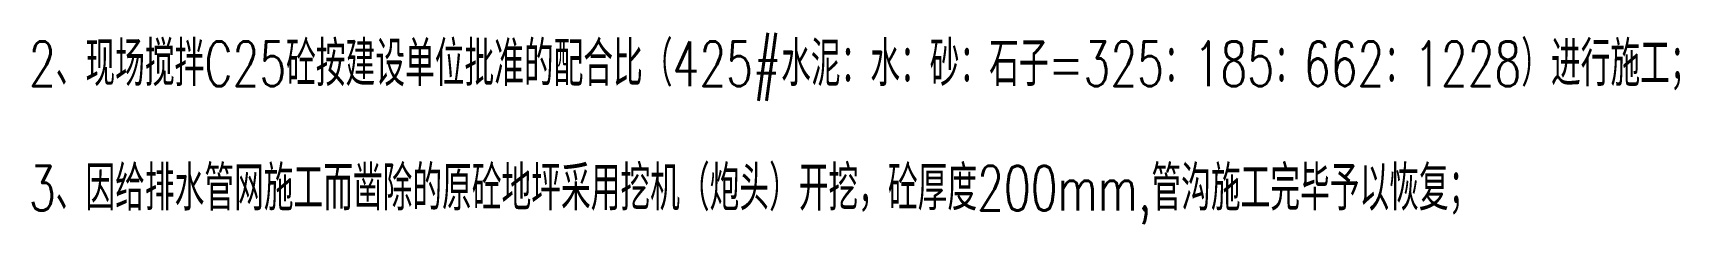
# Model space of a CAD drawing. Header units: millimetres. Extents: x 397874 to 6871063, y -8 to 5775840.
# Drawn here: x 429269.1 to 429357.6, y 2812698.8 to 2812709.1 of the extents above; entities that cross this region are included whole.
import ezdxf

# ---------------------------------------------------------------- set-up
doc = ezdxf.new("R2010")
doc.units = ezdxf.units.MM
doc.header["$LTSCALE"] = 1000
doc.linetypes.add('CONTINOUS', pattern=[0])
doc.layers.add('PUB_TEXT', color=7, linetype='Continuous')
doc.styles.add('dxfs', font='txt.shx', dxfattribs={"width": 0.7, "bigfont": 'dxfs.shx'})

msp = doc.modelspace()

# ---------------------------------------------------------------- texts
at = {"layer": 'PUB_TEXT', "color": 0, "linetype": 'CONTINOUS', "ltscale": 5, "style": 'dxfs', "width": 0.7}
for s, p in [('2、现场搅拌C25砼按建设单位批准的配合比（425#水泥：水：砂：石子=325：185：662：1228）进行施工；', (429268.8913436044, 2812706.263450642)), ('3、因给排水管网施工而凿除的原砼地坪采用挖机（炮头）开挖，砼厚度200mm,管沟施工完毕予以恢复；', (429268.8913436044, 2812699.574754586))]:
    msp.add_text(s, height=2.4, dxfattribs=at).set_placement(p)

doc.saveas('drawing.dxf')
